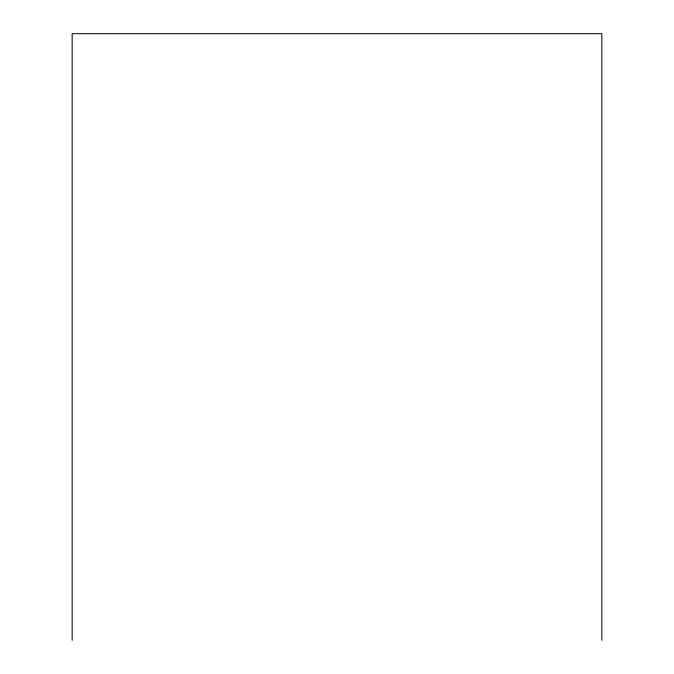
<?xml version="1.0" encoding="UTF-8"?>
<svg xmlns="http://www.w3.org/2000/svg" width="674" height="674" viewBox="0 0 674 674"><rect width="100%" height="100%" fill="white"/><g stroke="black" fill="none" stroke-linecap="round" stroke-linejoin="round"><path stroke-width="1.01" d="M601.84 640.3L601.84 33.7L72.16 33.7L72.16 640.3"/></g></svg>
